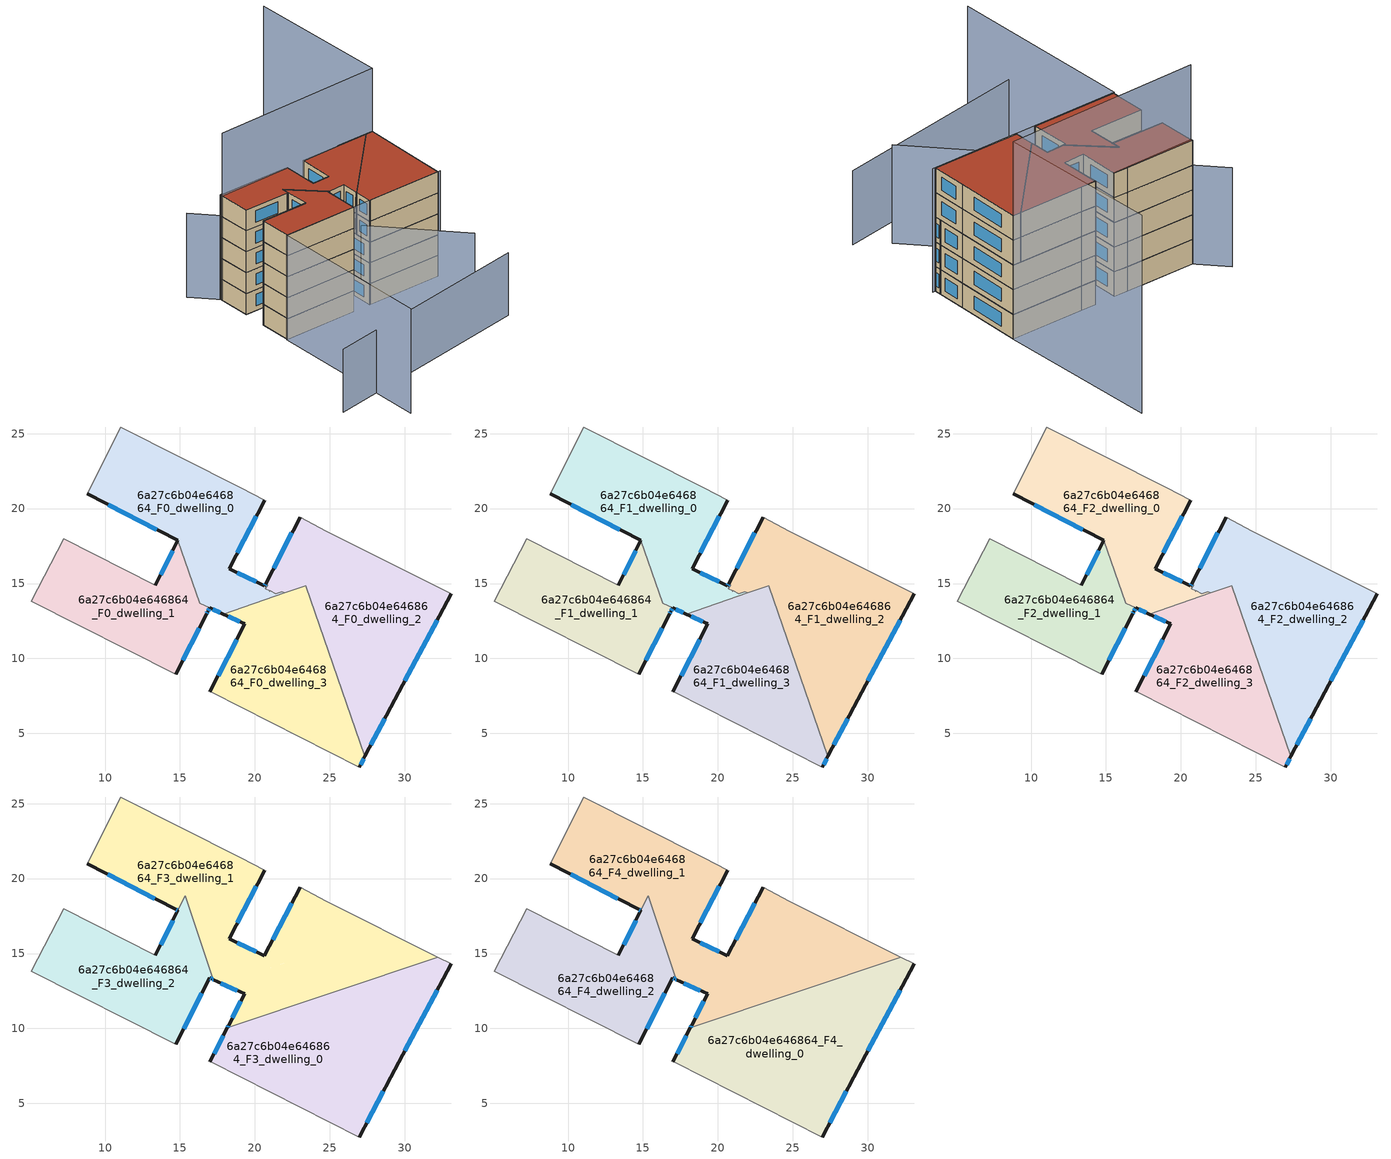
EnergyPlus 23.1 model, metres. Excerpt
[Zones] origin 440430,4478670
6a27c6b04e646864_F0_dwelling_0
 floor ground (EU_floor_Construction): 21.99,14.38 21.8,14.47 21.39,14.33 21.01,14.51 20.96,14.49 20.97,14.53 20.7,14.66 20.84,14.92 20.71,14.99 20.64,14.85 18.27,15.98 20.65,20.57 19.04,21.39 11.05,25.44 8.81,20.99 14.86,17.87 16.32,13.68 17.89,12.96 z0
 wall outside (EU_wall_Construction): 17.89,12.96 16.98,13.37 / 14.86,17.87 8.81,20.99 / 20.65,20.57 18.27,15.98 20.64,14.85 20.71,14.99 z0:3
 wall adiabatic (EU_wall_Construction): 8.81,20.99 11.05,25.44 19.04,21.39 20.65,20.57 z0:3
 wall to 6a27c6b04e646864_F0_dwelling_2 (EU_wall_Construction): 20.71,14.99 20.84,14.92 20.7,14.66 20.97,14.53 20.96,14.49 21.01,14.51 21.39,14.33 21.8,14.47 21.99,14.38 z0:3
 wall to 6a27c6b04e646864_F0_dwelling_1 (EU_wall_Construction): 16.98,13.37 16.32,13.68 / 16.31,13.68 14.86,17.87 z0:3; 16.31,13.68,2.99 16.32,13.68,0 16.31,13.68,0
 wall to 6a27c6b04e646864_F0_dwelling_3 (EU_wall_Construction): 21.99,14.38 17.89,12.96 z0:3
 window (EU_Window_Construction): 17.68,13.05 17.2,13.27 / 13.44,18.6 10.22,20.26 / 20.09,19.5 18.83,17.06 / 18.83,15.72 20.08,15.12 / 20.65,14.88 20.69,14.95 z0.7:2.3
6a27c6b04e646864_F0_dwelling_1
 floor ground (EU_floor_Construction): 14.71,8.94 16.77,12.97 16.84,13.1 16.98,13.37 16.31,13.68 14.86,17.87 13.35,14.88 7.23,17.98 5.09,13.8 z0
 wall outside (EU_wall_Construction): 13.35,14.88 14.86,17.87 / 16.98,13.37 16.84,13.1 16.77,12.97 14.71,8.94 z0:3
 wall adiabatic (EU_wall_Construction): 14.71,8.94 5.09,13.8 7.23,17.98 13.35,14.88 z0:3
 window (EU_Window_Construction): 16.83,13.07 16.79,13 / 16.29,12.03 15.19,9.88 / 13.71,15.58 14.51,17.17 / 16.95,13.31 16.87,13.17 z0.7:2.3
6a27c6b04e646864_F0_dwelling_2
 floor ground (EU_floor_Construction): 29.07,6.75 33.09,14.31 24.75,18.5 23.01,19.42 20.71,14.99 20.84,14.92 20.7,14.66 20.97,14.53 20.96,14.49 21.01,14.51 21.39,14.33 21.8,14.47 21.99,14.38 23.39,14.86 27.33,3.46 z0
 wall outside (EU_wall_Construction): 20.71,14.99 23.01,19.42 / 33.09,14.31 29.07,6.75 27.33,3.46 z0:3
 wall adiabatic (EU_wall_Construction): 23.01,19.42 24.75,18.5 33.09,14.31 z0:3
 wall to 6a27c6b04e646864_F0_dwelling_3 (EU_wall_Construction): 27.33,3.46 23.39,14.86 21.99,14.38 z0:3
 window (EU_Window_Construction): 21.25,16.02 22.47,18.38 / 32.15,12.54 30.01,8.52 / 28.66,5.98 27.74,4.23 z0.7:2.3
6a27c6b04e646864_F0_dwelling_3
 floor ground (EU_floor_Construction): 26.96,2.76 27.33,3.46 23.39,14.86 17.89,12.96 19.32,12.3 17,7.79 17.13,7.73 z0
 wall outside (EU_wall_Construction): 27.33,3.46 26.96,2.76 / 17,7.79 19.32,12.3 17.89,12.96 z0:3
 wall adiabatic (EU_wall_Construction): 26.96,2.76 17.13,7.73 17,7.79 z0:3
 window (EU_Window_Construction): 27.25,3.3 27.05,2.92 / 17.55,8.84 18.78,11.24 / 18.98,12.45 18.22,12.8 z0.7:2.3
6a27c6b04e646864_F1_dwelling_0
 floor to 6a27c6b04e646864_F0_dwelling_0 (EU_floor_Construction): 21.99,14.38 21.8,14.47 21.39,14.33 21.01,14.51 20.96,14.49 20.97,14.53 20.7,14.66 20.84,14.92 20.71,14.99 20.64,14.85 18.27,15.98 20.65,20.57 19.04,21.39 11.05,25.44 8.81,20.99 14.86,17.87 16.32,13.68 17.89,12.96 z3
 wall outside (EU_wall_Construction): 17.89,12.96 16.98,13.37 / 14.86,17.87 8.81,20.99 / 20.65,20.57 18.27,15.98 20.64,14.85 20.71,14.99 z3:6
 wall adiabatic (EU_wall_Construction): 8.81,20.99 11.05,25.44 19.04,21.39 20.65,20.57 z3:6
 wall to 6a27c6b04e646864_F1_dwelling_2 (EU_wall_Construction): 20.71,14.99 20.84,14.92 20.7,14.66 20.97,14.53 20.96,14.49 21.01,14.51 21.39,14.33 21.8,14.47 21.99,14.38 z3:6
 wall to 6a27c6b04e646864_F1_dwelling_1 (EU_wall_Construction): 16.98,13.37 16.32,13.68 / 16.31,13.68 14.86,17.87 z3:6; 16.31,13.68,5.99 16.32,13.68,3 16.31,13.68,3
 wall to 6a27c6b04e646864_F1_dwelling_3 (EU_wall_Construction): 21.99,14.38 17.89,12.96 z3:6
 window (EU_Window_Construction): 17.68,13.05 17.2,13.27 / 13.44,18.6 10.22,20.26 / 20.09,19.5 18.83,17.06 / 18.83,15.72 20.08,15.12 / 20.65,14.88 20.69,14.95 z3.7:5.3
6a27c6b04e646864_F1_dwelling_1
 floor to 6a27c6b04e646864_F0_dwelling_1 (EU_floor_Construction): 14.71,8.94 16.77,12.97 16.84,13.1 16.98,13.37 16.31,13.68 14.86,17.87 13.35,14.88 7.23,17.98 5.09,13.8 z3
 wall outside (EU_wall_Construction): 13.35,14.88 14.86,17.87 / 16.98,13.37 16.84,13.1 16.77,12.97 14.71,8.94 z3:6
 wall adiabatic (EU_wall_Construction): 14.71,8.94 5.09,13.8 7.23,17.98 13.35,14.88 z3:6
 window (EU_Window_Construction): 16.83,13.07 16.79,13 / 16.29,12.03 15.19,9.88 / 13.71,15.58 14.51,17.17 / 16.95,13.31 16.87,13.17 z3.7:5.3
6a27c6b04e646864_F1_dwelling_2
 floor to 6a27c6b04e646864_F0_dwelling_2 (EU_floor_Construction): 29.07,6.75 33.09,14.31 24.75,18.5 23.01,19.42 20.71,14.99 20.84,14.92 20.7,14.66 20.97,14.53 20.96,14.49 21.01,14.51 21.39,14.33 21.8,14.47 21.99,14.38 23.39,14.86 27.33,3.46 z3
 wall outside (EU_wall_Construction): 20.71,14.99 23.01,19.42 / 33.09,14.31 29.07,6.75 27.33,3.46 z3:6
 wall adiabatic (EU_wall_Construction): 23.01,19.42 24.75,18.5 33.09,14.31 z3:6
 wall to 6a27c6b04e646864_F1_dwelling_3 (EU_wall_Construction): 27.33,3.46 23.39,14.86 21.99,14.38 z3:6
 window (EU_Window_Construction): 21.25,16.02 22.47,18.38 / 32.15,12.54 30.01,8.52 / 28.66,5.98 27.74,4.23 z3.7:5.3
6a27c6b04e646864_F1_dwelling_3
 floor to 6a27c6b04e646864_F0_dwelling_3 (EU_floor_Construction): 26.96,2.76 27.33,3.46 23.39,14.86 17.89,12.96 19.32,12.3 17,7.79 17.13,7.73 z3
 wall outside (EU_wall_Construction): 27.33,3.46 26.96,2.76 / 17,7.79 19.32,12.3 17.89,12.96 z3:6
 wall adiabatic (EU_wall_Construction): 26.96,2.76 17.13,7.73 17,7.79 z3:6
 window (EU_Window_Construction): 27.25,3.3 27.05,2.92 / 17.55,8.84 18.78,11.24 / 18.98,12.45 18.22,12.8 z3.7:5.3
6a27c6b04e646864_F2_dwelling_0
 floor to 6a27c6b04e646864_F1_dwelling_0 (EU_floor_Construction): 21.99,14.38 21.8,14.47 21.39,14.33 21.01,14.51 20.96,14.49 20.97,14.53 20.7,14.66 20.84,14.92 20.71,14.99 20.64,14.85 18.27,15.98 20.65,20.57 19.04,21.39 11.05,25.44 8.81,20.99 14.86,17.87 16.32,13.68 17.89,12.96 z6
 wall outside (EU_wall_Construction): 17.89,12.96 16.98,13.37 / 14.86,17.87 8.81,20.99 / 20.65,20.57 18.27,15.98 20.64,14.85 20.71,14.99 z6:9
 wall adiabatic (EU_wall_Construction): 8.81,20.99 11.05,25.44 19.04,21.39 20.65,20.57 z6:9
 wall to 6a27c6b04e646864_F2_dwelling_2 (EU_wall_Construction): 20.71,14.99 20.84,14.92 20.7,14.66 20.97,14.53 20.96,14.49 21.01,14.51 21.39,14.33 21.8,14.47 21.99,14.38 z6:9
 wall to 6a27c6b04e646864_F2_dwelling_1 (EU_wall_Construction): 16.98,13.37 16.32,13.68 / 16.31,13.68 14.86,17.87 z6:9; 16.31,13.68,8.99 16.32,13.68,6 16.31,13.68,6
 wall to 6a27c6b04e646864_F2_dwelling_3 (EU_wall_Construction): 21.99,14.38 17.89,12.96 z6:9
 window (EU_Window_Construction): 17.68,13.05 17.2,13.27 / 13.44,18.6 10.22,20.26 / 20.09,19.5 18.83,17.06 / 18.83,15.72 20.08,15.12 / 20.65,14.88 20.69,14.95 z6.7:8.3
6a27c6b04e646864_F2_dwelling_1
 floor to 6a27c6b04e646864_F1_dwelling_1 (EU_floor_Construction): 14.71,8.94 16.77,12.97 16.84,13.1 16.98,13.37 16.31,13.68 14.86,17.87 13.35,14.88 7.23,17.98 5.09,13.8 z6
 wall outside (EU_wall_Construction): 13.35,14.88 14.86,17.87 / 16.98,13.37 16.84,13.1 16.77,12.97 14.71,8.94 z6:9
 wall adiabatic (EU_wall_Construction): 14.71,8.94 5.09,13.8 7.23,17.98 13.35,14.88 z6:9
 window (EU_Window_Construction): 16.83,13.07 16.79,13 / 16.29,12.03 15.19,9.88 / 13.71,15.58 14.51,17.17 / 16.95,13.31 16.87,13.17 z6.7:8.3
6a27c6b04e646864_F2_dwelling_2
 floor to 6a27c6b04e646864_F1_dwelling_2 (EU_floor_Construction): 29.07,6.75 33.09,14.31 24.75,18.5 23.01,19.42 20.71,14.99 20.84,14.92 20.7,14.66 20.97,14.53 20.96,14.49 21.01,14.51 21.39,14.33 21.8,14.47 21.99,14.38 23.39,14.86 27.33,3.46 z6
 wall outside (EU_wall_Construction): 20.71,14.99 23.01,19.42 / 33.09,14.31 29.07,6.75 27.33,3.46 z6:9
 wall adiabatic (EU_wall_Construction): 23.01,19.42 24.75,18.5 33.09,14.31 z6:9
 wall to 6a27c6b04e646864_F2_dwelling_3 (EU_wall_Construction): 27.33,3.46 23.39,14.86 21.99,14.38 z6:9
 window (EU_Window_Construction): 21.25,16.02 22.47,18.38 / 32.15,12.54 30.01,8.52 / 28.66,5.98 27.74,4.23 z6.7:8.3
6a27c6b04e646864_F2_dwelling_3
 floor to 6a27c6b04e646864_F1_dwelling_3 (EU_floor_Construction): 26.96,2.76 27.33,3.46 23.39,14.86 17.89,12.96 19.32,12.3 17,7.79 17.13,7.73 z6
 wall outside (EU_wall_Construction): 27.33,3.46 26.96,2.76 / 17,7.79 19.32,12.3 17.89,12.96 z6:9
 wall adiabatic (EU_wall_Construction): 26.96,2.76 17.13,7.73 17,7.79 z6:9
 window (EU_Window_Construction): 27.25,3.3 27.05,2.92 / 17.55,8.84 18.78,11.24 / 18.98,12.45 18.22,12.8 z6.7:8.3
6a27c6b04e646864_F3_dwelling_0
 floor to 6a27c6b04e646864_F2_dwelling_2 (EU_floor_Construction): 29.07,6.75 33.09,14.31 32.21,14.75 24.34,12.12 27.33,3.46 z9
 floor to 6a27c6b04e646864_F2_dwelling_3 (EU_floor_Construction): 26.96,2.76 27.33,3.46 24.34,12.12 18.17,10.06 17,7.79 17.13,7.73 z9
 wall outside (EU_wall_Construction): 17,7.79 18.17,10.06 / 33.09,14.31 29.07,6.75 26.96,2.76 z9:12
 wall adiabatic (EU_wall_Construction): 26.96,2.76 17.13,7.73 17,7.79 / 32.21,14.75 33.09,14.31 z9:12
 wall to 6a27c6b04e646864_F3_dwelling_1 (EU_wall_Construction): 18.17,10.06 32.21,14.75 z9:12
 window (EU_Window_Construction): 28.58,5.81 27.45,3.69 / 17.28,8.32 17.9,9.52 / 32.15,12.54 30.01,8.52 z9.7:11.3
6a27c6b04e646864_F3_dwelling_1
 floor to 6a27c6b04e646864_F2_dwelling_0 (EU_floor_Construction): 21.99,14.38 21.8,14.47 21.39,14.33 21.01,14.51 20.96,14.49 20.97,14.53 20.7,14.66 20.84,14.92 20.71,14.99 20.64,14.85 18.27,15.98 20.65,20.57 19.04,21.39 11.05,25.44 8.81,20.99 14.7,17.96 14.73,17.94 14.86,17.87 15.36,18.86 17.23,13.26 17.89,12.96 z9
 floor to 6a27c6b04e646864_F2_dwelling_2 (EU_floor_Construction): 32.21,14.75 24.75,18.49 23.01,19.42 20.71,14.99 20.84,14.92 20.7,14.66 20.97,14.53 20.96,14.49 21.01,14.51 21.39,14.33 21.8,14.47 21.99,14.38 23.39,14.86 24.34,12.12 z9
 floor to 6a27c6b04e646864_F2_dwelling_3 (EU_floor_Construction): 24.34,12.12 23.39,14.86 17.89,12.96 19.32,12.3 18.25,10.21 18.17,10.06 z9
 wall outside (EU_wall_Construction): 18.17,10.06 18.25,10.21 19.32,12.3 17.23,13.26 / 14.86,17.87 14.73,17.94 14.7,17.96 8.81,20.99 / 20.65,20.57 18.27,15.98 20.64,14.85 23.01,19.42 z9:12
 wall adiabatic (EU_wall_Construction): 8.81,20.99 11.05,25.44 19.04,21.39 20.65,20.57 / 23.01,19.42 24.75,18.5 32.21,14.75 z9:12
 wall to 6a27c6b04e646864_F3_dwelling_2 (EU_wall_Construction): 17.23,13.26 15.36,18.86 14.86,17.87 z9:12; 14.87,17.87,12 14.87,17.87,9 14.86,17.87,9
 window (EU_Window_Construction): 18.19,10.09 18.23,10.18 / 18.5,10.7 19.07,11.81 / 18.83,12.52 17.72,13.03 / 14.83,17.89 14.76,17.93 / 13.32,18.67 10.19,20.28 / 20.09,19.5 18.83,17.06 / 18.83,15.72 20.08,15.12 / 21.19,15.92 22.46,18.35 z9.7:11.3
6a27c6b04e646864_F3_dwelling_2
 floor to 6a27c6b04e646864_F2_dwelling_0 (EU_floor_Construction): 17.23,13.26 15.36,18.86 14.87,17.87 16.32,13.68 z9
 floor to 6a27c6b04e646864_F2_dwelling_1 (EU_floor_Construction): 14.71,8.94 16.79,13.01 16.84,13.1 16.98,13.37 16.31,13.68 14.86,17.87 13.35,14.88 7.23,17.98 5.09,13.8 z9
 wall outside (EU_wall_Construction): 17.23,13.26 17.12,13.31 16.98,13.37 14.71,8.94 z9:12; 13.35,14.88,12 13.35,14.88,9 14.86,17.87,9 14.87,17.87,12
 wall adiabatic (EU_wall_Construction): 14.71,8.94 5.09,13.8 7.23,17.98 13.35,14.88 z9:12
 window (EU_Window_Construction): 17.21,13.27 17.14,13.3 / 17.08,13.32 17.01,13.36 / 16.45,12.33 15.24,9.98 / 13.71,15.58 14.51,17.17 z9.7:11.3
6a27c6b04e646864_F4_dwelling_0
 floor to 6a27c6b04e646864_F3_dwelling_0 (EU_floor_Construction): 29.07,6.75 33.09,14.31 32.21,14.75 18.17,10.06 17,7.79 17.13,7.73 26.96,2.76 z12
 wall outside (EU_wall_Construction): 17,7.79 18.17,10.06 / 33.09,14.31 29.07,6.75 26.96,2.76 z12:15
 wall adiabatic (EU_wall_Construction): 26.96,2.76 17.13,7.73 17,7.79 / 32.21,14.75 33.09,14.31 z12:15
 wall to 6a27c6b04e646864_F4_dwelling_1 (EU_wall_Construction): 18.17,10.06 32.21,14.75 z12:15
 window (EU_Window_Construction): 28.58,5.81 27.45,3.69 / 17.28,8.32 17.9,9.52 / 32.15,12.54 30.01,8.52 z12.7:14.3
 roof outside (EU_roof_Construction): 33.09,14.31 29.07,6.75 26.96,2.76 17.13,7.73 17,7.79 18.17,10.06 32.21,14.75 z15
6a27c6b04e646864_F4_dwelling_1
 floor to 6a27c6b04e646864_F3_dwelling_1 (EU_floor_Construction): 32.21,14.75 24.75,18.5 23.01,19.42 20.64,14.85 18.27,15.98 20.65,20.57 19.04,21.39 11.05,25.44 8.81,20.99 14.7,17.96 14.73,17.94 14.86,17.87 15.36,18.86 17.23,13.26 19.32,12.3 18.25,10.21 18.17,10.06 z12
 wall outside (EU_wall_Construction): 18.17,10.06 18.25,10.21 19.32,12.3 17.23,13.26 / 14.86,17.87 14.73,17.94 14.7,17.96 8.81,20.99 / 20.65,20.57 18.27,15.98 20.64,14.85 23.01,19.42 z12:15
 wall adiabatic (EU_wall_Construction): 8.81,20.99 11.05,25.44 19.04,21.39 20.65,20.57 / 23.01,19.42 24.75,18.5 32.21,14.75 z12:15
 wall to 6a27c6b04e646864_F4_dwelling_2 (EU_wall_Construction): 17.23,13.26 15.36,18.86 14.86,17.87 z12:15; 14.87,17.87,15 14.87,17.87,12 14.86,17.87,12
 window (EU_Window_Construction): 18.19,10.09 18.23,10.18 / 18.5,10.7 19.07,11.81 / 18.83,12.52 17.72,13.03 / 14.83,17.89 14.76,17.93 / 13.32,18.67 10.19,20.28 / 20.09,19.5 18.83,17.06 / 18.83,15.72 20.08,15.12 / 21.19,15.92 22.46,18.35 z12.7:14.3
 roof outside (EU_roof_Construction): 24.75,18.5 32.21,14.75 18.17,10.06 18.25,10.21 19.32,12.3 17.23,13.26 15.36,18.86 14.86,17.87 14.73,17.94 14.7,17.96 8.81,20.99 11.05,25.44 19.04,21.39 20.65,20.57 18.27,15.98 20.64,14.85 23.01,19.42 z15
6a27c6b04e646864_F4_dwelling_2
 floor to 6a27c6b04e646864_F3_dwelling_2 (EU_floor_Construction): 14.71,8.94 16.98,13.37 17.12,13.31 17.23,13.26 15.36,18.86 14.87,17.87 13.35,14.88 7.23,17.98 5.09,13.8 z12
 wall outside (EU_wall_Construction): 17.23,13.26 17.12,13.31 16.98,13.37 14.71,8.94 z12:15; 13.35,14.88,15 13.35,14.88,12 14.86,17.87,12 14.87,17.87,15
 wall adiabatic (EU_wall_Construction): 14.71,8.94 5.09,13.8 7.23,17.98 13.35,14.88 z12:15
 window (EU_Window_Construction): 17.21,13.27 17.14,13.3 / 17.08,13.32 17.01,13.36 / 16.45,12.33 15.24,9.98 / 13.71,15.58 14.51,17.17 z12.7:14.3
 roof outside (EU_roof_Construction): 15.36,18.86 17.23,13.26 17.12,13.31 16.98,13.37 14.71,8.94 5.09,13.8 7.23,17.98 13.35,14.88 14.87,17.87 z15
shading: 42.12,32.83 33.09,14.31 / 33.09,14.31 10.87,25.14 z0:24; -8.84,0.36 21.39,-9.09 z0:9; -5.77,-7.47 4.98,13.86 / 4.98,13.86 27.28,2.62 z0:15; 9.94,29.51 19.46,-5.38 z0:12
[Building]
EU S2 Campaign: North Axis=0; Terrain=City; Solar Distribution=FullExterior
[Site:Location]
Madrid: Latitude=40.5; Longitude=-3.5; Time Zone=1; Elevation=609
[SizingPeriod:WeatherFileDays]
AnnualSizingPeriod: Begin Month=1; Begin Day of Month=1; End Month=12; End Day of Month=31; Day of Week for Start Day=Monday; Use Weather File Daylight Saving Period=No; Use Weather File Rain and Snow Indicators=No
[MATERIAL]
EU_InternalMass_Material: Roughness=MediumRough; Thickness=0.1; Conductivity=1; Density=1800; Specific Heat=900; Thermal Absorptance=0.9; Solar Absorptance=0.7; Visible Absorptance=0.7
[MATERIAL:NOMASS] Roughness=MediumRough; Thermal Absorptance=0.9; Solar Absorptance=0.7; Visible Absorptance=0.7
Name | Thermal Resistance
EU_wall_NoMass | 0.419739
EU_roof_NoMass | 0.352165
EU_floor_NoMass | 0.608284
[WINDOWMATERIAL:SIMPLEGLAZINGSYSTEM]
EU_Window_SimpleGlazing: UFactor=4.8352; Solar Heat Gain Coefficient=0.85; Visible Transmittance=0.85
[CONSTRUCTION]
EU_wall_Construction: EU_wall_NoMass
EU_roof_Construction: EU_roof_NoMass
EU_floor_Construction: EU_floor_NoMass
EU_InternalMass_Construction: EU_InternalMass_Material
EU_Window_Construction: EU_Window_SimpleGlazing
[ZONE] Type=1; Multiplier=1; Ceiling Height=autocalculate; Floor Area=autocalculate; Part of Total Floor Area=Yes
Name | Volume
6a27c6b04e646864_F0_dwelling_0; 6a27c6b04e646864_F1_dwelling_0; 6a27c6b04e646864_F2_dwelling_0 | 204.009
6a27c6b04e646864_F3_dwelling_0 | 277.375
6a27c6b04e646864_F4_dwelling_0 | 277.374
6a27c6b04e646864_F0_dwelling_1; 6a27c6b04e646864_F1_dwelling_1; 6a27c6b04e646864_F2_dwelling_1 | 169.637
6a27c6b04e646864_F3_dwelling_1 | 356.364
6a27c6b04e646864_F4_dwelling_1 | 356.37
6a27c6b04e646864_F0_dwelling_2 | 249.217
6a27c6b04e646864_F1_dwelling_2; 6a27c6b04e646864_F2_dwelling_2 | 249.216
6a27c6b04e646864_F3_dwelling_2 | 181.401
6a27c6b04e646864_F4_dwelling_2 | 181.4
6a27c6b04e646864_F0_dwelling_3 | 192.322
6a27c6b04e646864_F1_dwelling_3; 6a27c6b04e646864_F2_dwelling_3 | 192.323
[INTERNALMASS] Construction=EU_InternalMass_Construction
Name | Zone or ZoneList | Surface Area
6a27c6b04e646864_F0_dwelling_0_EU_InternalMass | 6a27c6b04e646864_F0_dwelling_0 | 68.0017
6a27c6b04e646864_F0_dwelling_1_EU_InternalMass | 6a27c6b04e646864_F0_dwelling_1 | 56.5424
6a27c6b04e646864_F0_dwelling_2_EU_InternalMass | 6a27c6b04e646864_F0_dwelling_2 | 83.0717
6a27c6b04e646864_F0_dwelling_3_EU_InternalMass | 6a27c6b04e646864_F0_dwelling_3 | 64.1075
6a27c6b04e646864_F1_dwelling_0_EU_InternalMass | 6a27c6b04e646864_F1_dwelling_0 | 68.0017
6a27c6b04e646864_F1_dwelling_1_EU_InternalMass | 6a27c6b04e646864_F1_dwelling_1 | 56.5424
6a27c6b04e646864_F1_dwelling_2_EU_InternalMass | 6a27c6b04e646864_F1_dwelling_2 | 83.0717
6a27c6b04e646864_F1_dwelling_3_EU_InternalMass | 6a27c6b04e646864_F1_dwelling_3 | 64.1075
6a27c6b04e646864_F2_dwelling_0_EU_InternalMass | 6a27c6b04e646864_F2_dwelling_0 | 68.0017
6a27c6b04e646864_F2_dwelling_1_EU_InternalMass | 6a27c6b04e646864_F2_dwelling_1 | 56.5424
6a27c6b04e646864_F2_dwelling_2_EU_InternalMass | 6a27c6b04e646864_F2_dwelling_2 | 83.0717
6a27c6b04e646864_F2_dwelling_3_EU_InternalMass | 6a27c6b04e646864_F2_dwelling_3 | 64.1075
6a27c6b04e646864_F3_dwelling_0_EU_InternalMass | 6a27c6b04e646864_F3_dwelling_0 | 92.4595
6a27c6b04e646864_F3_dwelling_1_EU_InternalMass | 6a27c6b04e646864_F3_dwelling_1 | 118.791
6a27c6b04e646864_F3_dwelling_2_EU_InternalMass | 6a27c6b04e646864_F3_dwelling_2 | 60.4731
6a27c6b04e646864_F4_dwelling_0_EU_InternalMass | 6a27c6b04e646864_F4_dwelling_0 | 92.4595
6a27c6b04e646864_F4_dwelling_1_EU_InternalMass | 6a27c6b04e646864_F4_dwelling_1 | 118.791
6a27c6b04e646864_F4_dwelling_2_EU_InternalMass | 6a27c6b04e646864_F4_dwelling_2 | 60.4731
[OTHEREQUIPMENT] Fuel Type=Electricity; Design Level Calculation Method=Watts/Area; Power per Zone Floor Area=1; Fraction Latent=0; Fraction Radiant=0; Fraction Lost=0; Carbon Dioxide Generation Rate=0; EndUse Subcategory=EU_Step8_InternalGains
Name | Zone or ZoneList or Space or SpaceList | Schedule
EU_Step8_InternalGain_6a27c6b04e646864_F0_dwelling_0_f000 | 6a27c6b04e646864_F0_dwelling_0 | EU_Step8_GainSchedule_6a27c6b04e646864_F0_dwelling_0_f000
EU_Step8_InternalGain_6a27c6b04e646864_F0_dwelling_1_f000 | 6a27c6b04e646864_F0_dwelling_1 | EU_Step8_GainSchedule_6a27c6b04e646864_F0_dwelling_1_f000
EU_Step8_InternalGain_6a27c6b04e646864_F0_dwelling_2_f000 | 6a27c6b04e646864_F0_dwelling_2 | EU_Step8_GainSchedule_6a27c6b04e646864_F0_dwelling_2_f000
EU_Step8_InternalGain_6a27c6b04e646864_F0_dwelling_3_f000 | 6a27c6b04e646864_F0_dwelling_3 | EU_Step8_GainSchedule_6a27c6b04e646864_F0_dwelling_3_f000
EU_Step8_InternalGain_6a27c6b04e646864_F1_dwelling_0_f000 | 6a27c6b04e646864_F1_dwelling_0 | EU_Step8_GainSchedule_6a27c6b04e646864_F1_dwelling_0_f000
EU_Step8_InternalGain_6a27c6b04e646864_F1_dwelling_1_f000 | 6a27c6b04e646864_F1_dwelling_1 | EU_Step8_GainSchedule_6a27c6b04e646864_F1_dwelling_1_f000
EU_Step8_InternalGain_6a27c6b04e646864_F1_dwelling_2_f000 | 6a27c6b04e646864_F1_dwelling_2 | EU_Step8_GainSchedule_6a27c6b04e646864_F1_dwelling_2_f000
EU_Step8_InternalGain_6a27c6b04e646864_F1_dwelling_3_f000 | 6a27c6b04e646864_F1_dwelling_3 | EU_Step8_GainSchedule_6a27c6b04e646864_F1_dwelling_3_f000
EU_Step8_InternalGain_6a27c6b04e646864_F2_dwelling_0_f000 | 6a27c6b04e646864_F2_dwelling_0 | EU_Step8_GainSchedule_6a27c6b04e646864_F2_dwelling_0_f000
EU_Step8_InternalGain_6a27c6b04e646864_F2_dwelling_1_f000 | 6a27c6b04e646864_F2_dwelling_1 | EU_Step8_GainSchedule_6a27c6b04e646864_F2_dwelling_1_f000
EU_Step8_InternalGain_6a27c6b04e646864_F2_dwelling_2_f000 | 6a27c6b04e646864_F2_dwelling_2 | EU_Step8_GainSchedule_6a27c6b04e646864_F2_dwelling_2_f000
EU_Step8_InternalGain_6a27c6b04e646864_F2_dwelling_3_f000 | 6a27c6b04e646864_F2_dwelling_3 | EU_Step8_GainSchedule_6a27c6b04e646864_F2_dwelling_3_f000
EU_Step8_InternalGain_6a27c6b04e646864_F3_dwelling_0_f000 | 6a27c6b04e646864_F3_dwelling_0 | EU_Step8_GainSchedule_6a27c6b04e646864_F3_dwelling_0_f000
EU_Step8_InternalGain_6a27c6b04e646864_F3_dwelling_1_f000 | 6a27c6b04e646864_F3_dwelling_1 | EU_Step8_GainSchedule_6a27c6b04e646864_F3_dwelling_1_f000
EU_Step8_InternalGain_6a27c6b04e646864_F3_dwelling_2_f000 | 6a27c6b04e646864_F3_dwelling_2 | EU_Step8_GainSchedule_6a27c6b04e646864_F3_dwelling_2_f000
EU_Step8_InternalGain_6a27c6b04e646864_F4_dwelling_0_f000 | 6a27c6b04e646864_F4_dwelling_0 | EU_Step8_GainSchedule_6a27c6b04e646864_F4_dwelling_0_f000
EU_Step8_InternalGain_6a27c6b04e646864_F4_dwelling_1_f000 | 6a27c6b04e646864_F4_dwelling_1 | EU_Step8_GainSchedule_6a27c6b04e646864_F4_dwelling_1_f000
EU_Step8_InternalGain_6a27c6b04e646864_F4_dwelling_2_f000 | 6a27c6b04e646864_F4_dwelling_2 | EU_Step8_GainSchedule_6a27c6b04e646864_F4_dwelling_2_f000
[ZONEVENTILATION:DESIGNFLOWRATE] Schedule=EU_AlwaysOn; Design Flow Rate Calculation Method=AirChanges/Hour; Air Changes per Hour=0.703302; Ventilation Type=Natural; Fan Pressure Rise=0; Fan Total Efficiency=1; Constant Term Coefficient=1; Temperature Term Coefficient=0; Velocity Term Coefficient=0; Velocity Squared Term Coefficient=0; Minimum Indoor Temperature=-100; Maximum Indoor Temperature=100; Delta Temperature=-100; Minimum Outdoor Temperature=-100; Maximum Outdoor Temperature=100; Maximum Wind Speed=40
Name | Zone or ZoneList or Space or SpaceList
EU_ConstantAir_6a27c6b04e646864_F0_dwelling_0 | 6a27c6b04e646864_F0_dwelling_0
EU_ConstantAir_6a27c6b04e646864_F0_dwelling_1 | 6a27c6b04e646864_F0_dwelling_1
EU_ConstantAir_6a27c6b04e646864_F0_dwelling_2 | 6a27c6b04e646864_F0_dwelling_2
EU_ConstantAir_6a27c6b04e646864_F0_dwelling_3 | 6a27c6b04e646864_F0_dwelling_3
EU_ConstantAir_6a27c6b04e646864_F1_dwelling_0 | 6a27c6b04e646864_F1_dwelling_0
EU_ConstantAir_6a27c6b04e646864_F1_dwelling_1 | 6a27c6b04e646864_F1_dwelling_1
EU_ConstantAir_6a27c6b04e646864_F1_dwelling_2 | 6a27c6b04e646864_F1_dwelling_2
EU_ConstantAir_6a27c6b04e646864_F1_dwelling_3 | 6a27c6b04e646864_F1_dwelling_3
EU_ConstantAir_6a27c6b04e646864_F2_dwelling_0 | 6a27c6b04e646864_F2_dwelling_0
EU_ConstantAir_6a27c6b04e646864_F2_dwelling_1 | 6a27c6b04e646864_F2_dwelling_1
EU_ConstantAir_6a27c6b04e646864_F2_dwelling_2 | 6a27c6b04e646864_F2_dwelling_2
EU_ConstantAir_6a27c6b04e646864_F2_dwelling_3 | 6a27c6b04e646864_F2_dwelling_3
EU_ConstantAir_6a27c6b04e646864_F3_dwelling_0 | 6a27c6b04e646864_F3_dwelling_0
EU_ConstantAir_6a27c6b04e646864_F3_dwelling_1 | 6a27c6b04e646864_F3_dwelling_1
EU_ConstantAir_6a27c6b04e646864_F3_dwelling_2 | 6a27c6b04e646864_F3_dwelling_2
EU_ConstantAir_6a27c6b04e646864_F4_dwelling_0 | 6a27c6b04e646864_F4_dwelling_0
EU_ConstantAir_6a27c6b04e646864_F4_dwelling_1 | 6a27c6b04e646864_F4_dwelling_1
EU_ConstantAir_6a27c6b04e646864_F4_dwelling_2 | 6a27c6b04e646864_F4_dwelling_2
[HVACTEMPLATE:THERMOSTAT] Constant Heating Setpoint=20; Constant Cooling Setpoint=50
EU_HeatOnly_6a27c6b04e646864_F0_dwelling_0; EU_HeatOnly_6a27c6b04e646864_F0_dwelling_1; EU_HeatOnly_6a27c6b04e646864_F0_dwelling_2; EU_HeatOnly_6a27c6b04e646864_F0_dwelling_3; EU_HeatOnly_6a27c6b04e646864_F1_dwelling_0; EU_HeatOnly_6a27c6b04e646864_F1_dwelling_1; EU_HeatOnly_6a27c6b04e646864_F1_dwelling_2; EU_HeatOnly_6a27c6b04e646864_F1_dwelling_3; EU_HeatOnly_6a27c6b04e646864_F2_dwelling_0; EU_HeatOnly_6a27c6b04e646864_F2_dwelling_1; EU_HeatOnly_6a27c6b04e646864_F2_dwelling_2; EU_HeatOnly_6a27c6b04e646864_F2_dwelling_3; EU_HeatOnly_6a27c6b04e646864_F3_dwelling_0; EU_HeatOnly_6a27c6b04e646864_F3_dwelling_1; EU_HeatOnly_6a27c6b04e646864_F3_dwelling_2; EU_HeatOnly_6a27c6b04e646864_F4_dwelling_0; EU_HeatOnly_6a27c6b04e646864_F4_dwelling_1; EU_HeatOnly_6a27c6b04e646864_F4_dwelling_2
[HVACTEMPLATE:ZONE:IDEALLOADSAIRSYSTEM] System Availability Schedule=EU_AlwaysOn; Maximum Heating Supply Air Temperature=50; Minimum Cooling Supply Air Temperature=13; Maximum Heating Supply Air Humidity Ratio=0.0156; Minimum Cooling Supply Air Humidity Ratio=0.0077; Heating Limit=NoLimit; Cooling Limit=NoLimit; Heating Availability Schedule=EU_AlwaysOn; Cooling Availability Schedule=EU_CoolingOff; Dehumidification Control Type=ConstantSensibleHeatRatio; Cooling Sensible Heat Ratio=0.7; Dehumidification Setpoint=60; Humidification Control Type=None; Humidification Setpoint=30; Outdoor Air Method=None; Outdoor Air Flow Rate per Person=0.00944; Outdoor Air Flow Rate per Zone Floor Area=0; Outdoor Air Flow Rate per Zone=0; Demand Controlled Ventilation Type=None; Outdoor Air Economizer Type=NoEconomizer; Heat Recovery Type=None; Sensible Heat Recovery Effectiveness=0.7; Latent Heat Recovery Effectiveness=0.65
Name | Template Thermostat
6a27c6b04e646864_F0_dwelling_0 | EU_HeatOnly_6a27c6b04e646864_F0_dwelling_0
6a27c6b04e646864_F0_dwelling_1 | EU_HeatOnly_6a27c6b04e646864_F0_dwelling_1
6a27c6b04e646864_F0_dwelling_2 | EU_HeatOnly_6a27c6b04e646864_F0_dwelling_2
6a27c6b04e646864_F0_dwelling_3 | EU_HeatOnly_6a27c6b04e646864_F0_dwelling_3
6a27c6b04e646864_F1_dwelling_0 | EU_HeatOnly_6a27c6b04e646864_F1_dwelling_0
6a27c6b04e646864_F1_dwelling_1 | EU_HeatOnly_6a27c6b04e646864_F1_dwelling_1
6a27c6b04e646864_F1_dwelling_2 | EU_HeatOnly_6a27c6b04e646864_F1_dwelling_2
6a27c6b04e646864_F1_dwelling_3 | EU_HeatOnly_6a27c6b04e646864_F1_dwelling_3
6a27c6b04e646864_F2_dwelling_0 | EU_HeatOnly_6a27c6b04e646864_F2_dwelling_0
6a27c6b04e646864_F2_dwelling_1 | EU_HeatOnly_6a27c6b04e646864_F2_dwelling_1
6a27c6b04e646864_F2_dwelling_2 | EU_HeatOnly_6a27c6b04e646864_F2_dwelling_2
6a27c6b04e646864_F2_dwelling_3 | EU_HeatOnly_6a27c6b04e646864_F2_dwelling_3
6a27c6b04e646864_F3_dwelling_0 | EU_HeatOnly_6a27c6b04e646864_F3_dwelling_0
6a27c6b04e646864_F3_dwelling_1 | EU_HeatOnly_6a27c6b04e646864_F3_dwelling_1
6a27c6b04e646864_F3_dwelling_2 | EU_HeatOnly_6a27c6b04e646864_F3_dwelling_2
6a27c6b04e646864_F4_dwelling_0 | EU_HeatOnly_6a27c6b04e646864_F4_dwelling_0
6a27c6b04e646864_F4_dwelling_1 | EU_HeatOnly_6a27c6b04e646864_F4_dwelling_1
6a27c6b04e646864_F4_dwelling_2 | EU_HeatOnly_6a27c6b04e646864_F4_dwelling_2
[SIZING:ZONE] Zone Cooling Design Supply Air Temperature Input Method=SupplyAirTemperature; Zone Cooling Design Supply Air Temperature=13; Zone Heating Design Supply Air Temperature Input Method=SupplyAirTemperature; Zone Heating Design Supply Air Temperature=50; Zone Cooling Design Supply Air Humidity Ratio=0.008; Zone Heating Design Supply Air Humidity Ratio=0.008; Cooling Design Air Flow Method=DesignDay; Cooling Design Air Flow Rate=0; Cooling Minimum Air Flow per Zone Floor Area=0.000762; Cooling Minimum Air Flow=0; Cooling Minimum Air Flow Fraction=0.2; Heating Design Air Flow Method=DesignDay; Heating Design Air Flow Rate=0; Heating Maximum Air Flow per Zone Floor Area=0.002032; Heating Maximum Air Flow=0.141576; Heating Maximum Air Flow Fraction=0.3; Account for Dedicated Outdoor Air System=No; Dedicated Outdoor Air System Control Strategy=NeutralSupplyAir; Dedicated Outdoor Air Low Setpoint Temperature for Design=autosize; Dedicated Outdoor Air High Setpoint Temperature for Design=autosize; Zone Load Sizing Method=Sensible Load Only No Latent Load; Zone Latent Cooling Design Supply Air Humidity Ratio Input Method=HumidityRatioDifference; Zone Cooling Design Supply Air Humidity Ratio Difference=0.005; Zone Latent Heating Design Supply Air Humidity Ratio Input Method=HumidityRatioDifference; Zone Humidification Design Supply Air Humidity Ratio Difference=0.005
6a27c6b04e646864_F0_dwelling_0; 6a27c6b04e646864_F0_dwelling_1; 6a27c6b04e646864_F0_dwelling_2; 6a27c6b04e646864_F0_dwelling_3; 6a27c6b04e646864_F1_dwelling_0; 6a27c6b04e646864_F1_dwelling_1; 6a27c6b04e646864_F1_dwelling_2; 6a27c6b04e646864_F1_dwelling_3; 6a27c6b04e646864_F2_dwelling_0; 6a27c6b04e646864_F2_dwelling_1; 6a27c6b04e646864_F2_dwelling_2; 6a27c6b04e646864_F2_dwelling_3; 6a27c6b04e646864_F3_dwelling_0; 6a27c6b04e646864_F3_dwelling_1; 6a27c6b04e646864_F3_dwelling_2; 6a27c6b04e646864_F4_dwelling_0; 6a27c6b04e646864_F4_dwelling_1; 6a27c6b04e646864_F4_dwelling_2
[SCHEDULE:CONSTANT]
Name | Hourly Value
EU_AlwaysOn | 1
EU_CoolingOff | 0
[SCHEDULE:FILE] Column Number=1; Rows to Skip at Top=0; Number of Hours of Data=8760; Column Separator=Comma; Interpolate to Timestep=No; Minutes per Item=60; Adjust Schedule for Daylight Savings=Yes
Name | File
EU_Step8_GainSchedule_6a27c6b04e646864_F0_dwelling_0_f000 | ../../schedules/6a27c6b04e646864/6a27c6b04e646864_F0_dwelling_0_f000_gain.csv
EU_Step8_GainSchedule_6a27c6b04e646864_F0_dwelling_1_f000 | ../../schedules/6a27c6b04e646864/6a27c6b04e646864_F0_dwelling_1_f000_gain.csv
EU_Step8_GainSchedule_6a27c6b04e646864_F0_dwelling_2_f000 | ../../schedules/6a27c6b04e646864/6a27c6b04e646864_F0_dwelling_2_f000_gain.csv
EU_Step8_GainSchedule_6a27c6b04e646864_F0_dwelling_3_f000 | ../../schedules/6a27c6b04e646864/6a27c6b04e646864_F0_dwelling_3_f000_gain.csv
EU_Step8_GainSchedule_6a27c6b04e646864_F1_dwelling_0_f000 | ../../schedules/6a27c6b04e646864/6a27c6b04e646864_F1_dwelling_0_f000_gain.csv
EU_Step8_GainSchedule_6a27c6b04e646864_F1_dwelling_1_f000 | ../../schedules/6a27c6b04e646864/6a27c6b04e646864_F1_dwelling_1_f000_gain.csv
EU_Step8_GainSchedule_6a27c6b04e646864_F1_dwelling_2_f000 | ../../schedules/6a27c6b04e646864/6a27c6b04e646864_F1_dwelling_2_f000_gain.csv
EU_Step8_GainSchedule_6a27c6b04e646864_F1_dwelling_3_f000 | ../../schedules/6a27c6b04e646864/6a27c6b04e646864_F1_dwelling_3_f000_gain.csv
EU_Step8_GainSchedule_6a27c6b04e646864_F2_dwelling_0_f000 | ../../schedules/6a27c6b04e646864/6a27c6b04e646864_F2_dwelling_0_f000_gain.csv
EU_Step8_GainSchedule_6a27c6b04e646864_F2_dwelling_1_f000 | ../../schedules/6a27c6b04e646864/6a27c6b04e646864_F2_dwelling_1_f000_gain.csv
EU_Step8_GainSchedule_6a27c6b04e646864_F2_dwelling_2_f000 | ../../schedules/6a27c6b04e646864/6a27c6b04e646864_F2_dwelling_2_f000_gain.csv
EU_Step8_GainSchedule_6a27c6b04e646864_F2_dwelling_3_f000 | ../../schedules/6a27c6b04e646864/6a27c6b04e646864_F2_dwelling_3_f000_gain.csv
EU_Step8_GainSchedule_6a27c6b04e646864_F3_dwelling_0_f000 | ../../schedules/6a27c6b04e646864/6a27c6b04e646864_F3_dwelling_0_f000_gain.csv
EU_Step8_GainSchedule_6a27c6b04e646864_F3_dwelling_1_f000 | ../../schedules/6a27c6b04e646864/6a27c6b04e646864_F3_dwelling_1_f000_gain.csv
EU_Step8_GainSchedule_6a27c6b04e646864_F3_dwelling_2_f000 | ../../schedules/6a27c6b04e646864/6a27c6b04e646864_F3_dwelling_2_f000_gain.csv
EU_Step8_GainSchedule_6a27c6b04e646864_F4_dwelling_0_f000 | ../../schedules/6a27c6b04e646864/6a27c6b04e646864_F4_dwelling_0_f000_gain.csv
EU_Step8_GainSchedule_6a27c6b04e646864_F4_dwelling_1_f000 | ../../schedules/6a27c6b04e646864/6a27c6b04e646864_F4_dwelling_1_f000_gain.csv
EU_Step8_GainSchedule_6a27c6b04e646864_F4_dwelling_2_f000 | ../../schedules/6a27c6b04e646864/6a27c6b04e646864_F4_dwelling_2_f000_gain.csv
